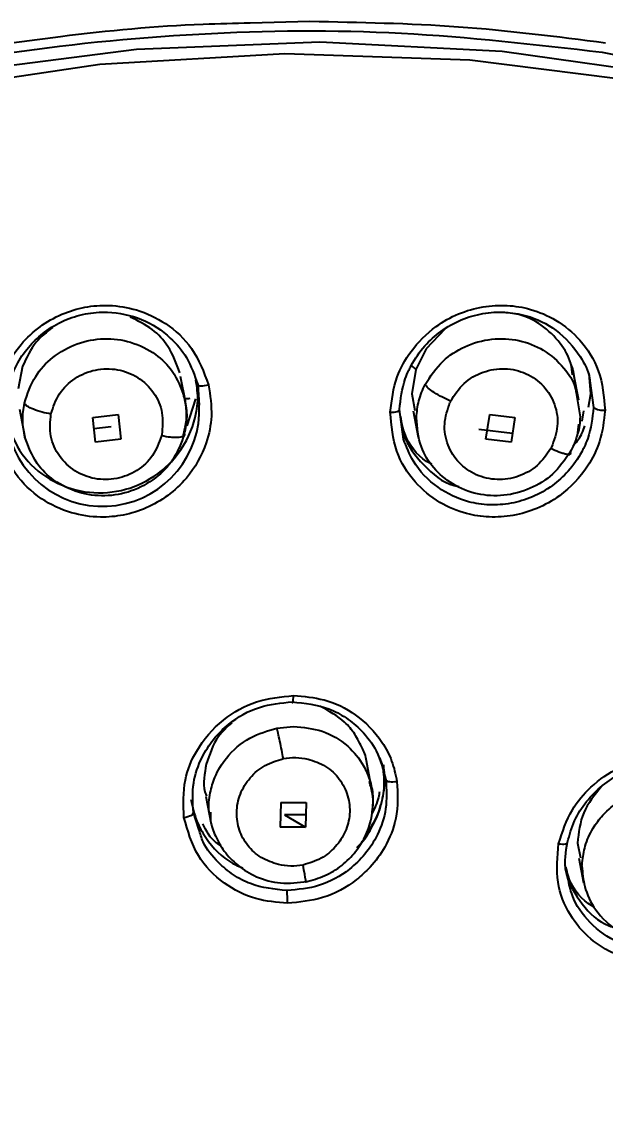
# Model space of a CAD drawing. Header units: millimetres. Extents: x 6110 to 6704, y -3675 to -2835.
# Drawn here: x 6320.69 to 6323.53, y -3188.2 to -3182.94 of the extents above; entities that cross this region are included whole.
import ezdxf

# ---------------------------------------------------------------- set-up
doc = ezdxf.new("R2010")
doc.units = ezdxf.units.MM
doc.header["$LTSCALE"] = 0.1
doc.layers.get('0').update_dxf_attribs({"lineweight": 13})
doc.layers.add('DIM', color=3, linetype='Continuous', lineweight=9)
doc.styles.get("Standard").update_dxf_attribs({"font": 'arial.ttf'})
doc.dimstyles.new('ISO-25', dxfattribs={"dimtxt": 2.5, "dimasz": 2.5, "dimexe": 1.25, "dimexo": 0.625, "dimtad": 1, "dimlfac": 5, "dimtxsty": 'Standard', "dimcen": 2.5, "dimadec": 0, "dimazin": 0, "dimtfac": 1, "dimtmove": 0, "dimatfit": 3, "dimfxl": 0, "dimarcsym": 0})

# ---------------------------------------------------------------- blocks, each defined once
blk = doc.blocks.new('*D64')
at = {"layer": 'Defpoints', "color": 0}
for p in [(6307.9519, -3094.4706), (6411.4918, -3594.1641), (6420.3266, -3594.1641)]:
    blk.add_point(p, dxfattribs=at)
at = {"layer": 'DIM', "color": 0, "lineweight": -2}
for p, q in [((6308.5769, -3094.4706), (6421.5766, -3094.4706)), ((6420.3266, -3098.4706), (6420.3266, -3590.1641)), ((6412.1168, -3594.1641), (6421.5766, -3594.1641))]:
    blk.add_line(p, q, dxfattribs=at)
at = {"layer": 'DIM', "color": 0}
for points in [[(6419.6599, -3098.4706), (6420.9932, -3098.4706), (6420.3266, -3094.4706)], [(6419.6599, -3590.1641), (6420.9932, -3590.1641), (6420.3266, -3594.1641)]]:
    blk.add_solid(points, dxfattribs=at)
at = {"layer": 'DIM', "color": 0, "insert": (6417.0795, -3344.3173), "char_height": 4, "attachment_point": 5, "rotation": 90}
blk.add_mtext('(2280)', dxfattribs=at)

msp = doc.modelspace()

# ---------------------------------------------------------------- linework, layer by layer
at = {"linetype": 'Continuous', "lineweight": 25}
for p, q in [((6322.0895, -3182.9387), (6321.7991, -3182.9463)), ((6322.7466, -3184.4338), (6322.6556, -3184.5292)), ((6322.6556, -3184.5292), (6322.6054, -3184.6306)), ((6320.6923, -3184.6145), (6320.6697, -3184.7241)), ((6322.6054, -3184.6306), (6322.5849, -3184.7483)), ((6323.3969, -3184.7793), (6323.3728, -3184.6559)), ((6323.4565, -3184.7493), (6323.4472, -3184.6493)), ((6321.4837, -3184.7844), (6321.4603, -3184.6646)), ((6321.5439, -3184.7037), (6321.5515, -3184.8035)), ((6323.4519, -3184.6851), (6323.4693, -3184.8149)), ((6322.5849, -3184.7483), (6322.5994, -3184.8303)), ((6323.384, -3184.7432), (6323.4034, -3184.8598)), ((6323.4452, -3184.8138), (6323.4565, -3184.7493)), ((6321.533, -3184.7732), (6321.4902, -3184.9035)), ((6322.7735, -3184.7847), (6322.7706, -3184.7908)), ((6320.6762, -3184.8235), (6320.7027, -3184.9592)), ((6321.0333, -3184.8634), (6321.1573, -3184.8486)), ((6321.0465, -3184.9841), (6321.0333, -3184.8634)), ((6321.1573, -3184.8486), (6321.1704, -3184.9693)), ((6322.5449, -3184.9693), (6322.5252, -3184.8251)), ((6322.592, -3184.8317), (6322.6169, -3184.9592)), ((6322.9452, -3184.969), (6322.9643, -3184.8483)), ((6322.9643, -3184.8484), (6323.0871, -3184.8631)), ((6323.0871, -3184.8631), (6323.0678, -3184.9838)), ((6323.421, -3184.8313), (6323.4115, -3184.8822)), ((6321.0392, -3184.9169), (6321.1233, -3184.9069)), ((6321.4716, -3184.9627), (6321.483, -3184.9106)), ((6323.0747, -3184.9411), (6322.9111, -3184.9215)), ((6321.1705, -3184.9691), (6321.0465, -3184.9839)), ((6321.4796, -3184.9425), (6321.4817, -3184.9334)), ((6323.0679, -3184.9836), (6322.9452, -3184.9689)), ((6323.3558, -3185.0316), (6323.3603, -3185.0232)), ((6321.9291, -3186.3737), (6322.0101, -3186.3659)), ((6322.3929, -3186.6804), (6322.3661, -3186.5429)), ((6322.4461, -3186.5608), (6322.4302, -3186.5181)), ((6321.5829, -3186.7065), (6321.6078, -3186.8338)), ((6321.9458, -3186.8559), (6321.9494, -3186.7365)), ((6321.9485, -3186.7367), (6322.0719, -3186.7366)), ((6322.0719, -3186.7365), (6322.0684, -3186.8559)), ((6321.5498, -3186.8658), (6321.5227, -3186.7853)), ((6322.0701, -3186.7962), (6321.9654, -3186.7963)), ((6321.9654, -3186.7963), (6322.0684, -3186.8559)), ((6322.0684, -3186.8559), (6321.9451, -3186.8559)), ((6323.391, -3186.9332), (6323.4052, -3187.0053)), ((6323.3978, -3187.0068), (6323.4211, -3187.1262))]:
    msp.add_line(p, q, dxfattribs=at)
at = {"linetype": 'Continuous', "lineweight": 25, "flags": 128}
for points in [[(6322.1372, -3183.0389), (6321.246, -3183.0739), (6320.3595, -3183.1881), (6319.4862, -3183.3804), (6318.6346, -3183.649), (6317.8128, -3183.9912), (6317.0287, -3184.4038), (6316.29, -3184.8828), (6315.6037, -3185.4235), (6314.9764, -3186.0208), (6314.4142, -3186.669), (6313.9225, -3187.3617), (6313.506, -3188.0923), (6313.1687, -3188.8538), (6312.9139, -3189.6388), (6312.7441, -3190.4398), (6312.6608, -3191.2491), (6312.6649, -3192.0588), (6312.7563, -3192.8612), (6312.7897, -3193.0443)], [(6330.6767, -3189.5507), (6330.5322, -3188.9465), (6330.2696, -3188.1818), (6329.9248, -3187.4471), (6329.5011, -3186.7495), (6329.0025, -3186.0957), (6328.434, -3185.492), (6327.801, -3184.9442), (6327.1095, -3184.4576), (6326.3662, -3184.0369), (6325.5783, -3183.6861), (6324.7534, -3183.4086), (6323.8994, -3183.207), (6323.0245, -3183.0834), (6322.1372, -3183.0389)], [(6323.7546, -3183.2376), (6322.867, -3183.1261), (6321.9682, -3183.0959), (6321.067, -3183.1475), (6320.1725, -3183.2803), (6319.2936, -3183.4929), (6318.4389, -3183.7834), (6317.6171, -3184.1487), (6316.8361, -3184.5853), (6316.1039, -3185.0888), (6315.4277, -3185.6542), (6314.8142, -3186.2759), (6314.2695, -3186.9477), (6313.799, -3187.6629), (6313.4074, -3188.4145), (6313.0985, -3189.1949), (6312.8756, -3189.9964), (6312.7407, -3190.8111), (6312.6952, -3191.6308), (6312.7396, -3192.4474), (6312.833, -3193.0599)], [(6321.5439, -3184.7037), (6321.5453, -3184.7061), (6321.5486, -3184.708), (6321.5537, -3184.7092), (6321.5603, -3184.7097), (6321.5682, -3184.7095), (6321.5771, -3184.7086), (6321.5866, -3184.7071), (6321.5963, -3184.7049)], [(6322.4803, -3184.8382), (6322.4899, -3184.8379), (6322.4989, -3184.8371), (6322.507, -3184.8359), (6322.5139, -3184.8343), (6322.5194, -3184.8323), (6322.5231, -3184.8301), (6322.5251, -3184.8276), (6322.5252, -3184.8251)], [(6322.0035, -3186.2468), (6322.0044, -3186.2502), (6322.0054, -3186.2515), (6322.0063, -3186.2504), (6322.0073, -3186.2472), (6322.0081, -3186.2418), (6322.0088, -3186.2346), (6322.0094, -3186.2259), (6322.0098, -3186.2161)], [(6322.4588, -3186.6259), (6322.4605, -3186.6288), (6322.464, -3186.6313), (6322.4693, -3186.6332), (6322.4762, -3186.6345), (6322.4844, -3186.6352), (6322.4935, -3186.6352), (6322.5032, -3186.6345), (6322.5131, -3186.6331)], [(6321.4771, -3186.8085), (6321.4866, -3186.8067), (6321.4956, -3186.8043), (6321.5037, -3186.8015), (6321.5107, -3186.7984), (6321.5163, -3186.7952), (6321.5203, -3186.7918), (6321.5224, -3186.7885), (6321.5227, -3186.7853)], [(6323.2995, -3186.9362), (6323.3088, -3186.9374), (6323.3175, -3186.9379), (6323.3254, -3186.9379), (6323.332, -3186.9371), (6323.3372, -3186.9358), (6323.3407, -3186.9338), (6323.3424, -3186.9314), (6323.3423, -3186.9286)], [(6322.069, -3187.1219), (6322.0696, -3187.1229), (6322.0698, -3187.1207), (6322.069, -3187.1132), (6322.0671, -3187.1007), (6322.0643, -3187.0838), (6322.0607, -3187.0632), (6322.0563, -3187.0399)]]:
    msp.add_lwpolyline(points, dxfattribs=at)
at = {"linetype": 'Continuous', "lineweight": 25}
for centre, radius, start, end in [((6321.0805, -3184.8242), 0.4715, 193.8088, 2.5102), ((6323.5136, -3184.7516), 0.0772, 234.9876, 278.6454), ((6321.6251, -3187.209), 0.3558, 357.3232, 7.1813)]:
    msp.add_arc(centre, radius, start, end, dxfattribs=at)
for points, knots in [([(6329.9967, -3184.3273), (6329.876, -3184.1668), (6329.5974, -3183.7964), (6329.0896, -3183.2669), (6328.4955, -3182.7317), (6327.852, -3182.2471), (6327.1668, -3181.8143), (6326.4445, -3181.4367), (6325.691, -3181.1167), (6324.9129, -3180.8562), (6324.1182, -3180.6566), (6323.3179, -3180.5187), (6322.5318, -3180.4418), (6321.8068, -3180.4217), (6321.1759, -3180.4425), (6320.5884, -3180.492), (6320.0912, -3180.5578), (6319.768, -3180.6178), (6319.6511, -3180.6395)], [0, 0, 0, 0, 0.054467, 0.125734, 0.196971, 0.268154, 0.339251, 0.410223, 0.481005, 0.551495, 0.621512, 0.690697, 0.758228, 0.821669, 0.873892, 0.917323, 0.970111, 1, 1, 1, 1]), ([(6321.293, -3200.4848), (6320.8419, -3200.4691), (6319.9316, -3200.4374), (6318.485, -3200.1606), (6316.9759, -3199.6585), (6315.4952, -3198.875), (6314.1777, -3197.8646), (6313.0843, -3196.6701), (6312.2263, -3195.3056), (6311.6675, -3193.8944), (6311.3755, -3192.4687), (6311.3229, -3191.1361), (6311.4712, -3189.8407), (6311.8197, -3188.5137), (6312.4334, -3187.1212), (6313.3515, -3185.7431), (6314.5158, -3184.505), (6315.8723, -3183.4637), (6317.4071, -3182.6293), (6318.9812, -3182.0699), (6320.5618, -3181.737), (6321.5761, -3181.6974), (6322.0888, -3181.6773)], [0, 0, 0, 0, 0.041768, 0.084276, 0.137195, 0.191649, 0.244568, 0.299021, 0.351941, 0.406395, 0.452689, 0.499999, 0.541767, 0.584275, 0.637195, 0.691649, 0.744569, 0.799023, 0.851943, 0.906397, 0.952691, 1, 1, 1, 1]), ([(6322.0888, -3181.6773), (6322.5399, -3181.6929), (6323.4501, -3181.7242), (6324.8965, -3182), (6326.4055, -3182.5015), (6327.8861, -3183.2845), (6329.2039, -3184.2963), (6330.2972, -3185.4904), (6331.1552, -3186.8551), (6331.738, -3188.3268), (6332.0396, -3189.8903), (6332.046, -3191.4736), (6331.7572, -3193.0595), (6331.1866, -3194.5759), (6330.3399, -3196.006), (6329.2566, -3197.2844), (6327.9474, -3198.3963), (6326.4733, -3199.2929), (6324.8497, -3199.9594), (6323.1116, -3200.3991), (6321.9071, -3200.4559), (6321.293, -3200.4848)], [0, 0, 0, 0, 0.041773, 0.084286, 0.13721, 0.19167, 0.244595, 0.299054, 0.351979, 0.406439, 0.459364, 0.513823, 0.566748, 0.621208, 0.674132, 0.728592, 0.781517, 0.835976, 0.888901, 0.94336, 1, 1, 1, 1]), ([(6321.7991, -3182.9463), (6321.7228, -3182.9478), (6321.4152, -3182.9538), (6320.9046, -3183.0029), (6320.3409, -3183.0865), (6319.7717, -3183.2015), (6319.1895, -3183.3525), (6318.5172, -3183.5773), (6317.8481, -3183.8541), (6317.2445, -3184.1583), (6316.8006, -3184.4197), (6316.4922, -3184.6179), (6316.2278, -3184.799), (6315.9468, -3185.007), (6315.6936, -3185.2098), (6315.4567, -3185.4118), (6315.1478, -3185.6932), (6314.7944, -3186.0517), (6314.4351, -3186.4658), (6314.1602, -3186.8203), (6313.8784, -3187.2214), (6313.6197, -3187.6377), (6313.3695, -3188.1065), (6313.1466, -3188.5897), (6312.9579, -3189.0844), (6312.8183, -3189.5422), (6312.7212, -3189.9298), (6312.6377, -3190.3432), (6312.5699, -3190.8104), (6312.5493, -3191.1498), (6312.5397, -3191.309)], [0, 0, 0, 0, 0.016152, 0.06518, 0.108195, 0.136441, 0.187727, 0.235089, 0.286244, 0.341117, 0.378772, 0.39631, 0.419682, 0.447617, 0.471622, 0.489801, 0.515124, 0.562464, 0.599762, 0.635688, 0.661677, 0.708732, 0.745176, 0.781227, 0.829118, 0.865649, 0.890819, 0.920962, 0.962932, 1, 1, 1, 1]), ([(6323.5279, -3183.0427), (6323.2899, -3183.0124), (6322.8137, -3182.9519), (6322.3309, -3182.9431), (6322.0895, -3182.9387)], [0, 0, 0, 0, 0.499988, 1, 1, 1, 1]), ([(6323.5104, -3183.0873), (6324.0305, -3183.1911), (6325.0707, -3183.3986), (6326.2598, -3183.8676), (6326.8618, -3184.2702), (6327.0388, -3184.3887)], [0, 0, 0, 0, 0.41378, 0.827561, 1, 1, 1, 1]), ([(6320.5767, -3184.9617), (6320.5684, -3184.9039), (6320.5535, -3184.8003), (6320.5946, -3184.6421), (6320.6694, -3184.5154), (6320.7728, -3184.4193), (6320.8798, -3184.3584), (6320.9946, -3184.3234), (6321.1185, -3184.3142), (6321.2548, -3184.3363), (6321.3971, -3184.4039), (6321.5301, -3184.5266), (6321.5734, -3184.6432), (6321.5963, -3184.7049)], [0, 0, 0, 0, 0.108634, 0.194831, 0.299323, 0.375934, 0.450142, 0.520765, 0.591343, 0.67352, 0.769042, 0.877862, 1, 1, 1, 1]), ([(6322.4803, -3184.8382), (6322.4875, -3184.7799), (6322.5005, -3184.6755), (6322.5815, -3184.531), (6322.6861, -3184.4257), (6322.8102, -3184.3558), (6322.9289, -3184.3219), (6323.0488, -3184.3146), (6323.17, -3184.3349), (6323.2948, -3184.3885), (6323.4134, -3184.4879), (6323.5085, -3184.6387), (6323.5194, -3184.7625), (6323.5252, -3184.828)], [0, 0, 0, 0, 0.108637, 0.19484, 0.299349, 0.374805, 0.45021, 0.520836, 0.591417, 0.673582, 0.769088, 0.877887, 1, 1, 1, 1]), ([(6320.6109, -3184.841), (6320.6102, -3184.8362), (6320.6041, -3184.7905), (6320.6213, -3184.7055), (6320.6627, -3184.5992), (6320.7243, -3184.5131), (6320.8004, -3184.4427), (6320.8916, -3184.3892), (6320.9962, -3184.3563), (6321.1259, -3184.3458), (6321.2746, -3184.3777), (6321.4052, -3184.4626), (6321.4993, -3184.5744), (6321.5283, -3184.6585), (6321.5439, -3184.7037)], [0, 0, 0, 0, 0.010818, 0.10174, 0.185316, 0.260115, 0.329084, 0.407557, 0.485007, 0.561571, 0.684186, 0.804684, 0.895076, 1, 1, 1, 1]), ([(6321.4561, -3184.6458), (6321.4401, -3184.6017), (6321.4113, -3184.5226), (6321.3245, -3184.4281), (6321.2531, -3184.3936), (6321.2159, -3184.3757)], [0, 0, 0, 0, 0.375477, 0.674855, 1, 1, 1, 1]), ([(6322.5252, -3184.8251), (6322.5309, -3184.7744), (6322.5382, -3184.7087), (6322.5673, -3184.6398), (6322.5951, -3184.584), (6322.6426, -3184.5162), (6322.7261, -3184.4404), (6322.8225, -3184.3859), (6322.9297, -3184.3544), (6323.0379, -3184.3478), (6323.1618, -3184.3684), (6323.2977, -3184.434), (6323.3965, -3184.5482), (6323.4463, -3184.6386), (6323.4514, -3184.681), (6323.4519, -3184.6851)], [0, 0, 0, 0, 0.114236, 0.148136, 0.166414, 0.253196, 0.32978, 0.413154, 0.494273, 0.573265, 0.650265, 0.771988, 0.903054, 0.990512, 1, 1, 1, 1]), ([(6323.3668, -3184.6569), (6323.3648, -3184.6383), (6323.3587, -3184.5827), (6323.3069, -3184.4958), (6323.2214, -3184.4118), (6323.1192, -3184.3596), (6323.0498, -3184.3548), (6323.0215, -3184.3529)], [0, 0, 0, 0, 0.112281, 0.335895, 0.592274, 0.833571, 1, 1, 1, 1]), ([(6320.8374, -3184.4258), (6320.8092, -3184.4482), (6320.7449, -3184.4991), (6320.7112, -3184.5731), (6320.6923, -3184.6145)], [0, 0, 0, 0, 0.438923, 1, 1, 1, 1]), ([(6320.7006, -3184.7942), (6320.7155, -3184.749), (6320.7433, -3184.6651), (6320.8379, -3184.5649), (6320.954, -3184.4993), (6321.0878, -3184.474), (6321.2225, -3184.4914), (6321.3376, -3184.5491), (6321.4332, -3184.6417), (6321.4631, -3184.7217), (6321.4796, -3184.7662)], [0, 0, 0, 0, 0.136288, 0.253158, 0.379639, 0.502513, 0.624034, 0.752295, 0.862263, 1, 1, 1, 1]), ([(6322.6497, -3184.7036), (6322.6763, -3184.6631), (6322.7256, -3184.5878), (6322.8431, -3184.5124), (6322.9721, -3184.4759), (6323.1069, -3184.4827), (6323.2319, -3184.5312), (6323.3237, -3184.6153), (6323.3768, -3184.6913), (6323.383, -3184.7358), (6323.384, -3184.7432)], [0, 0, 0, 0, 0.1541675, 0.2863667, 0.4294407, 0.5684316, 0.7058979, 0.8509801, 0.9753764, 1, 1, 1, 1]), ([(6323.3595, -3184.6081), (6323.3604, -3184.61), (6323.372, -3184.6347), (6323.3744, -3184.6624), (6323.3766, -3184.688)], [0, 0, 0, 0, 0.075497, 1, 1, 1, 1]), ([(6320.8299, -3184.8472), (6320.8411, -3184.8131), (6320.8634, -3184.7452), (6320.9441, -3184.6684), (6321.0452, -3184.626), (6321.1553, -3184.6246), (6321.2571, -3184.6644), (6321.3345, -3184.7398), (6321.3789, -3184.8399), (6321.3724, -3184.9112), (6321.3691, -3184.9468)], [0, 0, 0, 0, 0.126075, 0.250713, 0.374166, 0.497369, 0.621398, 0.746857, 0.873516, 1, 1, 1, 1]), ([(6322.6054, -3184.6306), (6322.6031, -3184.6277), (6322.5996, -3184.6233), (6322.5897, -3184.6166), (6322.5837, -3184.6134), (6322.5813, -3184.6121)], [0, 0, 0, 0, 0.531077, 0.811897, 1, 1, 1, 1]), ([(6322.7735, -3184.7847), (6322.7933, -3184.7541), (6322.8326, -3184.6932), (6322.9302, -3184.6374), (6323.0383, -3184.6198), (6323.1441, -3184.6444), (6323.2312, -3184.7072), (6323.2855, -3184.7988), (6323.3017, -3184.9068), (6323.2766, -3184.9747), (6323.2641, -3185.0087)], [0, 0, 0, 0, 0.1260748, 0.250713, 0.374166, 0.4973687, 0.6213976, 0.7468575, 0.8735163, 1, 1, 1, 1]), ([(6321.5963, -3184.7049), (6321.6043, -3184.7557), (6321.619, -3184.85), (6321.5859, -3185.0092), (6321.5109, -3185.1441), (6321.402, -3185.2459), (6321.2965, -3185.3068), (6321.1842, -3185.3417), (6321.0598, -3185.3528), (6320.9208, -3185.3318), (6320.7746, -3185.2624), (6320.642, -3185.1385), (6320.5992, -3185.0225), (6320.5767, -3184.9617)], [0, 0, 0, 0, 0.095996, 0.177913, 0.298894, 0.374666, 0.447729, 0.518075, 0.585697, 0.672417, 0.770398, 0.879589, 1, 1, 1, 1]), ([(6320.6101, -3184.8727), (6320.6323, -3184.9321), (6320.6756, -3185.048), (6320.8186, -3185.1727), (6320.9906, -3185.2355), (6321.173, -3185.2292), (6321.342, -3185.1564), (6321.476, -3185.0223), (6321.5256, -3184.9004), (6321.5403, -3184.8192), (6321.5478, -3184.7664), (6321.5401, -3184.716), (6321.535, -3184.6824)], [0, 0, 0, 0, 0.132415, 0.2584, 0.3843, 0.505175, 0.625405, 0.754918, 0.888615, 0.892735, 0.928683, 1, 1, 1, 1]), ([(6322.6077, -3184.865), (6322.6102, -3184.8372), (6322.6151, -3184.7815), (6322.6382, -3184.7296), (6322.6497, -3184.7036)], [0, 0, 0, 0, 0.4999964, 1, 1, 1, 1]), ([(6322.7735, -3184.7847), (6322.7602, -3184.7784), (6322.7323, -3184.7653), (6322.6929, -3184.742), (6322.6618, -3184.7195), (6322.6537, -3184.7088), (6322.6497, -3184.7036)], [0, 0, 0, 0, 0.232869, 0.488867, 0.751053, 1, 1, 1, 1]), ([(6321.483, -3184.9106), (6321.4843, -3184.9049), (6321.4912, -3184.8758), (6321.4904, -3184.821), (6321.4802, -3184.7741), (6321.4752, -3184.7507)], [0, 0, 0, 0, 0.108, 0.554376, 1, 1, 1, 1]), ([(6320.7031, -3184.9591), (6320.698, -3184.9318), (6320.6877, -3184.8772), (6320.6963, -3184.8219), (6320.7006, -3184.7942)], [0, 0, 0, 0, 0.499996, 1, 1, 1, 1]), ([(6320.8299, -3184.8472), (6320.8154, -3184.8443), (6320.785, -3184.8381), (6320.7432, -3184.8241), (6320.7112, -3184.8083), (6320.704, -3184.7988), (6320.7006, -3184.7942)], [0, 0, 0, 0, 0.23287, 0.488868, 0.751054, 1, 1, 1, 1]), ([(6321.5057, -3184.772), (6321.5012, -3184.7721), (6321.4922, -3184.7724), (6321.4852, -3184.7736), (6321.4817, -3184.7742)], [0, 0, 0, 0, 0.497088, 1, 1, 1, 1]), ([(6323.4693, -3184.8149), (6323.4636, -3184.8661), (6323.4561, -3184.9325), (6323.4263, -3185.0021), (6323.3984, -3185.0575), (6323.3512, -3185.1244), (6323.269, -3185.1989), (6323.1744, -3185.2529), (6323.0693, -3185.2846), (6322.9632, -3185.2922), (6322.8391, -3185.2738), (6322.7031, -3185.2094), (6322.5945, -3185.0965), (6322.5591, -3185.0056), (6322.5449, -3184.9693)], [0, 0, 0, 0, 0.1167367, 0.1514546, 0.1702571, 0.2566091, 0.333066, 0.4159201, 0.4965145, 0.5749701, 0.6514181, 0.7761682, 0.9103955, 1, 1, 1, 1]), ([(6323.261, -3185.0146), (6323.241, -3185.0439), (6323.2012, -3185.1021), (6323.1055, -3185.1551), (6322.9996, -3185.1718), (6322.896, -3185.148), (6322.8104, -3185.0876), (6322.7554, -3184.9993), (6322.7363, -3184.8935), (6322.7591, -3184.8252), (6322.7706, -3184.7908)], [0, 0, 0, 0, 0.125261, 0.248647, 0.372148, 0.495812, 0.619113, 0.743206, 0.870567, 1, 1, 1, 1]), ([(6321.3677, -3184.9533), (6321.3557, -3184.9865), (6321.3319, -3185.0523), (6321.2513, -3185.1263), (6321.1511, -3185.1669), (6321.0425, -3185.1674), (6320.9425, -3185.1278), (6320.866, -3185.054), (6320.8208, -3184.9548), (6320.8268, -3184.8832), (6320.8299, -3184.8472)], [0, 0, 0, 0, 0.125218, 0.2485659, 0.3720431, 0.4956681, 0.6189327, 0.7430846, 0.8706149, 1, 1, 1, 1]), ([(6323.5252, -3184.828), (6323.5194, -3184.8794), (6323.5088, -3184.9747), (6323.4352, -3185.122), (6323.3278, -3185.2358), (6323.1966, -3185.3093), (6323.0795, -3185.3438), (6322.9627, -3185.3514), (6322.8405, -3185.3329), (6322.7128, -3185.2797), (6322.5909, -3185.1777), (6322.4964, -3185.0257), (6322.4859, -3184.9027), (6322.4803, -3184.8382)], [0, 0, 0, 0, 0.0960003, 0.177925, 0.298931, 0.3747016, 0.4477708, 0.5181301, 0.5857712, 0.67247, 0.7704316, 0.8796047, 1, 1, 1, 1]), ([(6322.5306, -3184.8592), (6322.5341, -3184.8885), (6322.545, -3184.9775), (6322.6384, -3185.0977), (6322.7394, -3185.1849), (6322.8065, -3185.1975), (6322.814, -3185.1989)], [0, 0, 0, 0, 0.187564, 0.569594, 0.951366, 1, 1, 1, 1]), ([(6322.6819, -3185.091), (6322.6735, -3185.0865), (6322.6137, -3185.0547), (6322.5556, -3184.9751), (6322.5372, -3184.8967), (6322.5319, -3184.8739)], [0, 0, 0, 0, 0.103509, 0.739153, 1, 1, 1, 1]), ([(6323.3558, -3185.0316), (6323.3293, -3185.0698), (6323.2789, -3185.1427), (6323.1623, -3185.2147), (6323.0347, -3185.2489), (6322.9018, -3185.2415), (6322.7819, -3185.1939), (6322.6876, -3185.1126), (6322.6191, -3185.0013), (6322.6117, -3184.9132), (6322.6077, -3184.865)], [0, 0, 0, 0, 0.132004, 0.252005, 0.376405, 0.497465, 0.621972, 0.740417, 0.857997, 1, 1, 1, 1]), ([(6323.4034, -3184.8598), (6323.4024, -3184.8883), (6323.4015, -3184.9169), (6323.3911, -3184.9436), (6323.3911, -3184.9437)], [0, 0, 0, 0, 0.996841, 1, 1, 1, 1]), ([(6323.3478, -3185.0493), (6323.3653, -3185.017), (6323.3916, -3184.9683), (6323.3955, -3184.9139), (6323.3968, -3184.8956)], [0, 0, 0, 0, 0.662119, 1, 1, 1, 1]), ([(6323.3682, -3185.0032), (6323.3839, -3184.9856), (6323.401, -3184.9664), (6323.4172, -3184.9311), (6323.4226, -3184.9165), (6323.4273, -3184.9038)], [0, 0, 0, 0, 0.598398, 0.649394, 1, 1, 1, 1]), ([(6321.4796, -3184.9425), (6321.4637, -3184.9861), (6321.4342, -3185.0676), (6321.3396, -3185.1642), (6321.2242, -3185.2273), (6321.0921, -3185.2512), (6320.9594, -3185.2333), (6320.8452, -3185.1762), (6320.7496, -3185.0839), (6320.7197, -3185.0035), (6320.7031, -3184.9591)], [0, 0, 0, 0, 0.134276, 0.250725, 0.376794, 0.499505, 0.620775, 0.748467, 0.86073, 1, 1, 1, 1]), ([(6321.4796, -3184.9425), (6321.4798, -3184.9468), (6321.48, -3184.9533), (6321.4672, -3184.9586), (6321.4528, -3184.961), (6321.4342, -3184.9615), (6321.4066, -3184.9601), (6321.383, -3184.9559), (6321.3677, -3184.9533)], [0, 0, 0, 0, 0.243271, 0.373729, 0.506244, 0.637838, 0.765651, 1, 1, 1, 1]), ([(6321.3691, -3184.9468), (6321.3689, -3184.9479), (6321.3684, -3184.9501), (6321.3679, -3184.9522), (6321.3677, -3184.9533)], [0, 0, 0, 0, 0.500272, 1, 1, 1, 1]), ([(6323.2641, -3185.0087), (6323.2636, -3185.0097), (6323.2626, -3185.0117), (6323.2616, -3185.0136), (6323.261, -3185.0146)], [0, 0, 0, 0, 0.500272, 1, 1, 1, 1]), ([(6323.3558, -3185.0316), (6323.3567, -3185.0357), (6323.3583, -3185.0419), (6323.3482, -3185.0437), (6323.3362, -3185.0425), (6323.3201, -3185.0385), (6323.296, -3185.0304), (6323.2748, -3185.0208), (6323.261, -3185.0146)], [0, 0, 0, 0, 0.243272, 0.37373, 0.506245, 0.637839, 0.765652, 1, 1, 1, 1]), ([(6321.4771, -3186.8085), (6321.4745, -3186.7471), (6321.4697, -3186.6358), (6321.5384, -3186.468), (6321.6564, -3186.3308), (6321.826, -3186.2342), (6321.9487, -3186.2221), (6322.0098, -3186.2161)], [0, 0, 0, 0, 0.20912, 0.379071, 0.599907, 0.800867, 1, 1, 1, 1]), ([(6322.0098, -3186.2161), (6322.06, -3186.2203), (6322.1676, -3186.2291), (6322.3225, -3186.3057), (6322.4303, -3186.4167), (6322.4915, -3186.5328), (6322.5059, -3186.5998), (6322.5131, -3186.6331)], [0, 0, 0, 0, 0.206177, 0.441339, 0.705415, 0.85366, 1, 1, 1, 1]), ([(6321.5227, -3186.7853), (6321.5199, -3186.7366), (6321.5146, -3186.645), (6321.5569, -3186.5228), (6321.6176, -3186.4271), (6321.7076, -3186.3377), (6321.8381, -3186.2627), (6321.9495, -3186.252), (6322.0035, -3186.2468)], [0, 0, 0, 0, 0.183045, 0.344497, 0.473006, 0.598799, 0.805635, 1, 1, 1, 1]), ([(6322.0035, -3186.2468), (6322.0648, -3186.2534), (6322.1582, -3186.2634), (6322.2682, -3186.3231), (6322.3487, -3186.3898), (6322.424, -3186.4895), (6322.4465, -3186.5776), (6322.4588, -3186.6259)], [0, 0, 0, 0, 0.277001, 0.422464, 0.572238, 0.765358, 1, 1, 1, 1]), ([(6322.3463, -3186.4759), (6322.3345, -3186.4514), (6322.3117, -3186.4039), (6322.2469, -3186.3271), (6322.1824, -3186.2917), (6322.141, -3186.2689)], [0, 0, 0, 0, 0.275867, 0.534757, 1, 1, 1, 1]), ([(6321.709, -3186.3478), (6321.6861, -3186.3692), (6321.6261, -3186.4253), (6321.6011, -3186.5026), (6321.5856, -3186.5503)], [0, 0, 0, 0, 0.381144, 1, 1, 1, 1]), ([(6321.6004, -3186.7835), (6321.6003, -3186.7827), (6321.5942, -3186.7517), (6321.6021, -3186.6929), (6321.6273, -3186.6033), (6321.6861, -3186.5064), (6321.7895, -3186.4151), (6321.8838, -3186.3871), (6321.9291, -3186.3737)], [0, 0, 0, 0, 0.00456, 0.172276, 0.31157, 0.504197, 0.761939, 1, 1, 1, 1]), ([(6321.9603, -3186.5227), (6321.9577, -3186.5092), (6321.9523, -3186.4809), (6321.9433, -3186.4367), (6321.9348, -3186.3972), (6321.931, -3186.3814), (6321.9291, -3186.3737)], [0, 0, 0, 0, 0.233277, 0.488311, 0.749782, 1, 1, 1, 1]), ([(6322.0101, -3186.3659), (6322.0575, -3186.3706), (6322.1545, -3186.3802), (6322.2741, -3186.4531), (6322.3464, -3186.5412), (6322.3829, -3186.6258), (6322.3997, -3186.706), (6322.3934, -3186.763), (6322.3901, -3186.7927)], [0, 0, 0, 0, 0.209258, 0.428764, 0.618082, 0.732849, 0.860803, 1, 1, 1, 1]), ([(6322.3658, -3186.5429), (6322.3658, -3186.5424), (6322.3651, -3186.5191), (6322.3556, -3186.4973), (6322.3463, -3186.4759)], [0, 0, 0, 0, 0.02068, 1, 1, 1, 1]), ([(6321.5856, -3186.5503), (6321.5768, -3186.5958), (6321.5664, -3186.6491), (6321.5837, -3186.6983), (6321.5862, -3186.7055)], [0, 0, 0, 0, 0.854076, 1, 1, 1, 1]), ([(6321.9364, -3187.038), (6321.9072, -3187.0281), (6321.8496, -3187.0086), (6321.7838, -3186.9472), (6321.742, -3186.8709), (6321.7284, -3186.7833), (6321.7461, -3186.6935), (6321.7949, -3186.6131), (6321.8687, -3186.5502), (6321.9298, -3186.5319), (6321.9603, -3186.5227)], [0, 0, 0, 0, 0.125392, 0.247118, 0.36741, 0.489931, 0.617011, 0.745334, 0.872976, 1, 1, 1, 1]), ([(6321.9603, -3186.5227), (6321.9805, -3186.5199), (6322.0208, -3186.5141), (6322.0604, -3186.5211), (6322.0803, -3186.5246)], [0, 0, 0, 0, 0.499962, 1, 1, 1, 1]), ([(6322.0803, -3186.5246), (6322.1099, -3186.5347), (6322.1693, -3186.5548), (6322.2371, -3186.6199), (6322.2783, -3186.7017), (6322.2876, -3186.7917), (6322.2661, -3186.8786), (6322.2174, -3186.9536), (6322.146, -3187.0131), (6322.0865, -3187.0309), (6322.0563, -3187.0399)], [0, 0, 0, 0, 0.12707, 0.254778, 0.383158, 0.509833, 0.632002, 0.752274, 0.874295, 1, 1, 1, 1]), ([(6322.4469, -3186.5529), (6322.4499, -3186.5864), (6322.4558, -3186.6533), (6322.4347, -3186.7532), (6322.4044, -3186.8316), (6322.374, -3186.8711), (6322.3647, -3186.8831)], [0, 0, 0, 0, 0.290737, 0.581509, 0.872123, 1, 1, 1, 1]), ([(6323.2995, -3186.9362), (6323.3177, -3186.8793), (6323.3501, -3186.778), (6323.4571, -3186.6515), (6323.5778, -3186.5676), (6323.7106, -3186.5201), (6323.8335, -3186.5065), (6323.9521, -3186.5192), (6324.068, -3186.5592), (6324.1811, -3186.6332), (6324.2776, -3186.7509), (6324.3396, -3186.9106), (6324.3277, -3187.0294), (6324.3215, -3187.0916)], [0, 0, 0, 0, 0.111236, 0.198266, 0.299061, 0.375391, 0.451823, 0.522595, 0.593332, 0.678922, 0.775237, 0.882253, 1, 1, 1, 1]), ([(6323.3423, -3186.9286), (6323.3522, -3186.8935), (6323.372, -3186.8235), (6323.4319, -3186.7295), (6323.5101, -3186.6498), (6323.6057, -3186.5887), (6323.7129, -3186.5502), (6323.824, -3186.5371), (6323.9309, -3186.5486), (6324.048, -3186.5886), (6324.1656, -3186.6736), (6324.2484, -3186.7988), (6324.2657, -3186.8913), (6324.2728, -3186.9289)], [0, 0, 0, 0, 0.08346, 0.166926, 0.248756, 0.332102, 0.417115, 0.499688, 0.579889, 0.65779, 0.780196, 0.910657, 1, 1, 1, 1]), ([(6322.3179, -3186.9541), (6322.3198, -3186.9524), (6322.3468, -3186.9295), (6322.3876, -3186.8678), (6322.4329, -3186.7729), (6322.4551, -3186.666), (6322.4491, -3186.5959), (6322.4461, -3186.5608)], [0, 0, 0, 0, 0.017334, 0.242669, 0.502099, 0.75096, 1, 1, 1, 1]), ([(6322.4588, -3186.6259), (6322.4617, -3186.673), (6322.4672, -3186.7637), (6322.4253, -3186.8883), (6322.362, -3186.9872), (6322.2695, -3187.0765), (6322.1405, -3187.149), (6322.0315, -3187.1594), (6321.9781, -3187.1645)], [0, 0, 0, 0, 0.177299, 0.34091, 0.481013, 0.607168, 0.807838, 1, 1, 1, 1]), ([(6322.5131, -3186.6331), (6322.5159, -3186.6935), (6322.521, -3186.8036), (6322.4633, -3186.9465), (6322.3921, -3187.0445), (6322.2943, -3187.134), (6322.1587, -3187.2092), (6322.0381, -3187.2203), (6321.9805, -3187.2256)], [0, 0, 0, 0, 0.20539, 0.37506, 0.508889, 0.606776, 0.812366, 1, 1, 1, 1]), ([(6322.0698, -3187.1212), (6322.1012, -3187.1128), (6322.1636, -3187.0962), (6322.2463, -3187.0445), (6322.315, -3186.9767), (6322.3662, -3186.8933), (6322.3947, -3186.798), (6322.4009, -3186.7081), (6322.385, -3186.6549), (6322.3789, -3186.6345)], [0, 0, 0, 0, 0.147844, 0.294635, 0.440954, 0.58899, 0.741535, 0.900878, 1, 1, 1, 1]), ([(6323.5074, -3186.6584), (6323.4744, -3186.6992), (6323.4082, -3186.7809), (6323.3968, -3186.8824), (6323.391, -3186.9332)], [0, 0, 0, 0, 0.498637, 1, 1, 1, 1]), ([(6323.414, -3187.0289), (6323.4176, -3187.0018), (6323.4253, -3186.9437), (6323.4615, -3186.8646), (6323.5187, -3186.7874), (6323.6077, -3186.7133), (6323.7366, -3186.6586), (6323.8341, -3186.6613), (6323.8809, -3186.6626)], [0, 0, 0, 0, 0.129237, 0.275946, 0.397794, 0.566295, 0.791755, 1, 1, 1, 1]), ([(6322.4279, -3186.6839), (6322.4264, -3186.6932), (6322.4207, -3186.7302), (6322.4038, -3186.7646), (6322.391, -3186.7904)], [0, 0, 0, 0, 0.249463, 1, 1, 1, 1]), ([(6321.5103, -3186.7217), (6321.5184, -3186.7574), (6321.5331, -3186.8228), (6321.5961, -3186.933), (6321.6726, -3187.0169), (6321.7462, -3187.0468), (6321.7627, -3187.0535)], [0, 0, 0, 0, 0.253075, 0.462752, 0.879566, 1, 1, 1, 1]), ([(6321.9805, -3187.2256), (6321.9283, -3187.2212), (6321.8179, -3187.2119), (6321.6633, -3187.1321), (6321.5298, -3186.9971), (6321.4952, -3186.8732), (6321.4771, -3186.8085)], [0, 0, 0, 0, 0.214363, 0.4525331, 0.7144015, 1, 1, 1, 1]), ([(6321.6053, -3186.7837), (6321.6052, -3186.7975), (6321.6049, -3186.8374), (6321.6298, -3186.9019), (6321.6715, -3186.9768), (6321.7387, -3187.0468), (6321.8313, -3187.1029), (6321.9492, -3187.1358), (6322.0334, -3187.1252), (6322.0771, -3187.1197)], [0, 0, 0, 0, 0.06252, 0.179876, 0.310839, 0.457003, 0.620782, 0.802965, 1, 1, 1, 1]), ([(6321.9781, -3187.1645), (6321.9173, -3187.158), (6321.8245, -3187.1481), (6321.7148, -3187.0893), (6321.635, -3187.0226), (6321.573, -3186.9473), (6321.5558, -3186.8868), (6321.5498, -3186.8658)], [0, 0, 0, 0, 0.317748, 0.484676, 0.656602, 0.881058, 1, 1, 1, 1]), ([(6321.6584, -3186.9471), (6321.6501, -3186.9423), (6321.6083, -3186.9182), (6321.5863, -3186.8749), (6321.5686, -3186.8402)], [0, 0, 0, 0, 0.197636, 1, 1, 1, 1]), ([(6324.3215, -3187.0916), (6324.3053, -3187.1438), (6324.2757, -3187.239), (6324.1733, -3187.3689), (6324.0487, -3187.4587), (6323.9104, -3187.5073), (6323.7897, -3187.5213), (6323.6758, -3187.5096), (6323.5611, -3187.4725), (6323.4466, -3187.401), (6323.3461, -3187.2826), (6323.2813, -3187.1204), (6323.2932, -3186.9995), (6323.2995, -3186.9362)], [0, 0, 0, 0, 0.101991, 0.186056, 0.299793, 0.376516, 0.44976, 0.519515, 0.585777, 0.673107, 0.771274, 0.880233, 1, 1, 1, 1]), ([(6323.3443, -3187.1035), (6323.3409, -3187.092), (6323.3245, -3187.0357), (6323.3344, -3186.976), (6323.3423, -3186.9286)], [0, 0, 0, 0, 0.20574, 1, 1, 1, 1]), ([(6323.4222, -3187.1184), (6323.4203, -3187.1129), (6323.4102, -3187.0845), (6323.4123, -3187.0538), (6323.414, -3187.0289)], [0, 0, 0, 0, 0.193619, 1, 1, 1, 1]), ([(6322.0563, -3187.0399), (6322.0362, -3187.0427), (6321.9959, -3187.0485), (6321.9562, -3187.0415), (6321.9364, -3187.038)], [0, 0, 0, 0, 0.4999617, 1, 1, 1, 1]), ([(6323.3299, -3187.0422), (6323.3305, -3187.0469), (6323.337, -3187.1087), (6323.3953, -3187.2144), (6323.4883, -3187.3177), (6323.5631, -3187.3423), (6323.5833, -3187.349)], [0, 0, 0, 0, 0.03455, 0.447386, 0.850125, 1, 1, 1, 1]), ([(6323.4746, -3187.246), (6323.4639, -3187.2398), (6323.4044, -3187.205), (6323.352, -3187.1322), (6323.3389, -3187.0639), (6323.3362, -3187.05)], [0, 0, 0, 0, 0.148586, 0.82687, 1, 1, 1, 1]), ([(6324.2657, -3187.0681), (6324.2555, -3187.104), (6324.2351, -3187.1756), (6324.174, -3187.27), (6324.0955, -3187.3487), (6324.0017, -3187.4081), (6323.8971, -3187.4458), (6323.7892, -3187.4594), (6323.6852, -3187.4497), (6323.5659, -3187.4118), (6323.4482, -3187.3284), (6323.3669, -3187.2128), (6323.3503, -3187.1324), (6323.3443, -3187.1035)], [0, 0, 0, 0, 0.087919, 0.175846, 0.258131, 0.342786, 0.427931, 0.510597, 0.590848, 0.668754, 0.802386, 0.929021, 1, 1, 1, 1]), ([(6323.4129, -3187.044), (6323.4155, -3187.0779), (6323.4216, -3187.1543), (6323.479, -3187.27), (6323.5684, -3187.3547), (6323.6689, -3187.4039), (6323.7287, -3187.4138), (6323.7596, -3187.4189)], [0, 0, 0, 0, 0.17924, 0.403378, 0.677488, 0.833421, 1, 1, 1, 1])]:
    msp.add_open_spline(points, degree=3, knots=knots, dxfattribs=at)
for points in [[(6312.607, -3191.2898), (6312.6299, -3190.9908), (6312.6757, -3190.3928), (6312.8786, -3189.5062), (6313.1769, -3188.6404), (6313.5771, -3187.8055), (6314.0717, -3187.0111), (6314.6558, -3186.2667), (6315.3224, -3185.5807), (6316.0636, -3184.9614), (6316.871, -3184.4157), (6317.735, -3183.9503), (6318.6456, -3183.5703), (6319.5921, -3183.2804), (6320.5637, -3183.0834), (6321.5485, -3182.9839), (6322.5369, -3182.9743), (6323.1859, -3183.0497), (6323.5104, -3183.0873)], [(6321.4796, -3184.7662), (6321.4848, -3184.7939), (6321.4952, -3184.8493), (6321.4862, -3184.9053), (6321.4817, -3184.9334)]]:
    msp.add_open_spline(points, degree=3, dxfattribs=at)

# ---------------------------------------------------------------- dimensions: what is measured, and where the dimension line sits
at = {"layer": 'DIM'}
dim = msp.add_linear_dim(base=(6420.3266, -3594.1641), p1=(6307.9519, -3094.4706), p2=(6411.4918, -3594.1641), angle=90, text='(2280)', dimstyle='ISO-25', override={"dimtxt": 4, "dimasz": 4, "dimlfac": 4, "dimadec": 1, "dimfxl": 1.25}, dxfattribs=at)
dim.commit()
dim.dimension.update_dxf_attribs({"geometry": '*D64', "text_midpoint": (6420.3266, -3344.3173), "dimtype": 160})

doc.saveas('drawing.dxf')
